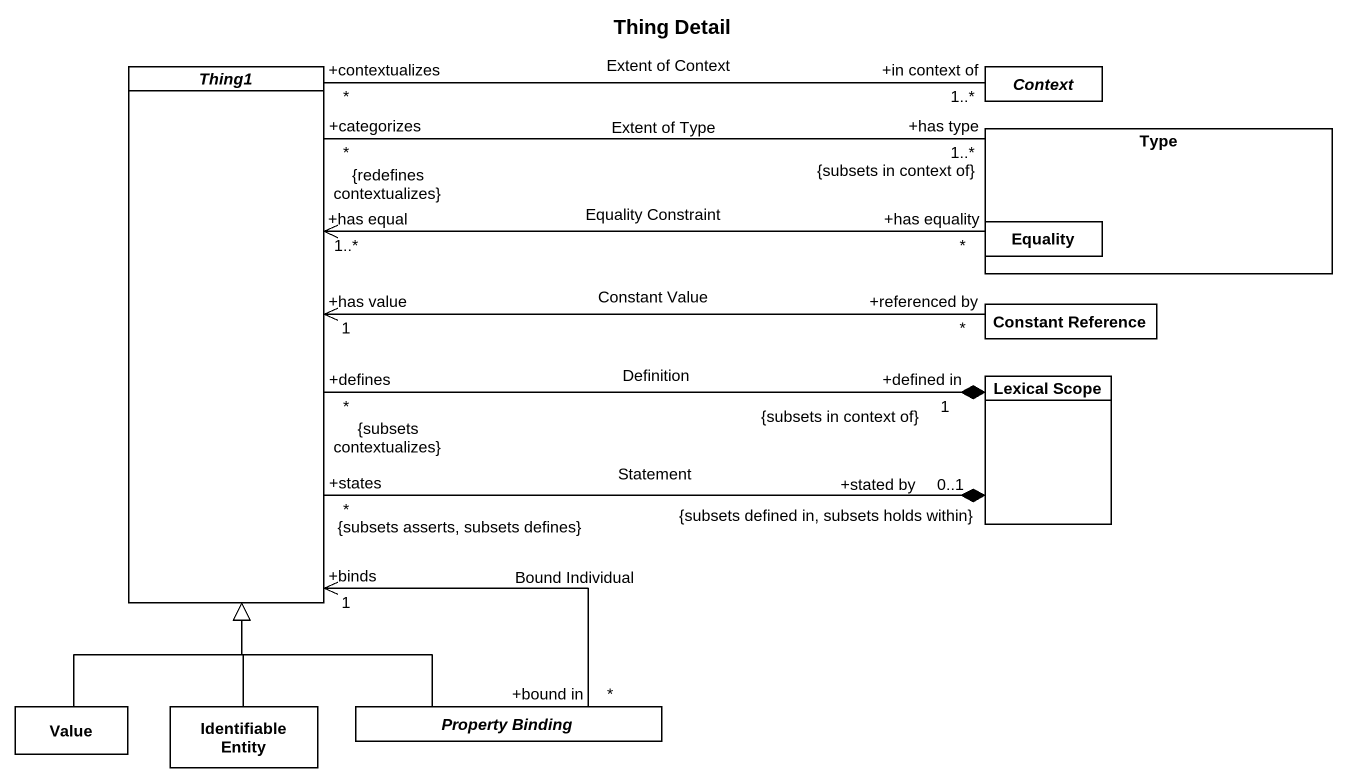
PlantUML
@startuml
title Thing Detail
hide circle
hide empty members
abstract class Thing1
abstract class Context
rectangle Type {
  class Equality
}
class "Constant Reference" as Constant_Reference
class "Lexical Scope" as Lexical_Scope
class Value
class "Identifiable Entity" as Identifiable_Entity
abstract class "Property Binding" as Property_Binding
Context "+in context of\n1..*" -left- "+contextualizes\n*" Thing1 : Extent of Context
Type "+has type\n1..*\n{subsets in context of}" -left- "+categorizes\n*\n{redefines contextualizes}" Thing1 : Extent of Type
Equality "+has equality\n*" -left-> "+has equal\n1..*" Thing1 : Equality Constraint
Constant_Reference "+referenced by\n*" -left-> "+has value\n1" Thing1 : Constant Value
Lexical_Scope "+defined in\n1\n{subsets in context of}" *-left- "+defines\n*\n{subsets contextualizes}" Thing1 : Definition
Lexical_Scope "+stated by\n0..1\n{subsets defined in, subsets holds within}" *-left- "+states\n*\n{subsets asserts, subsets defines}" Thing1 : Statement
Value -up-|> Thing1
Identifiable_Entity -up-|> Thing1
Property_Binding -up-|> Thing1
Property_Binding "+bound in\n*" -up-> "+binds\n1" Thing1 : Bound Individual
@enduml
